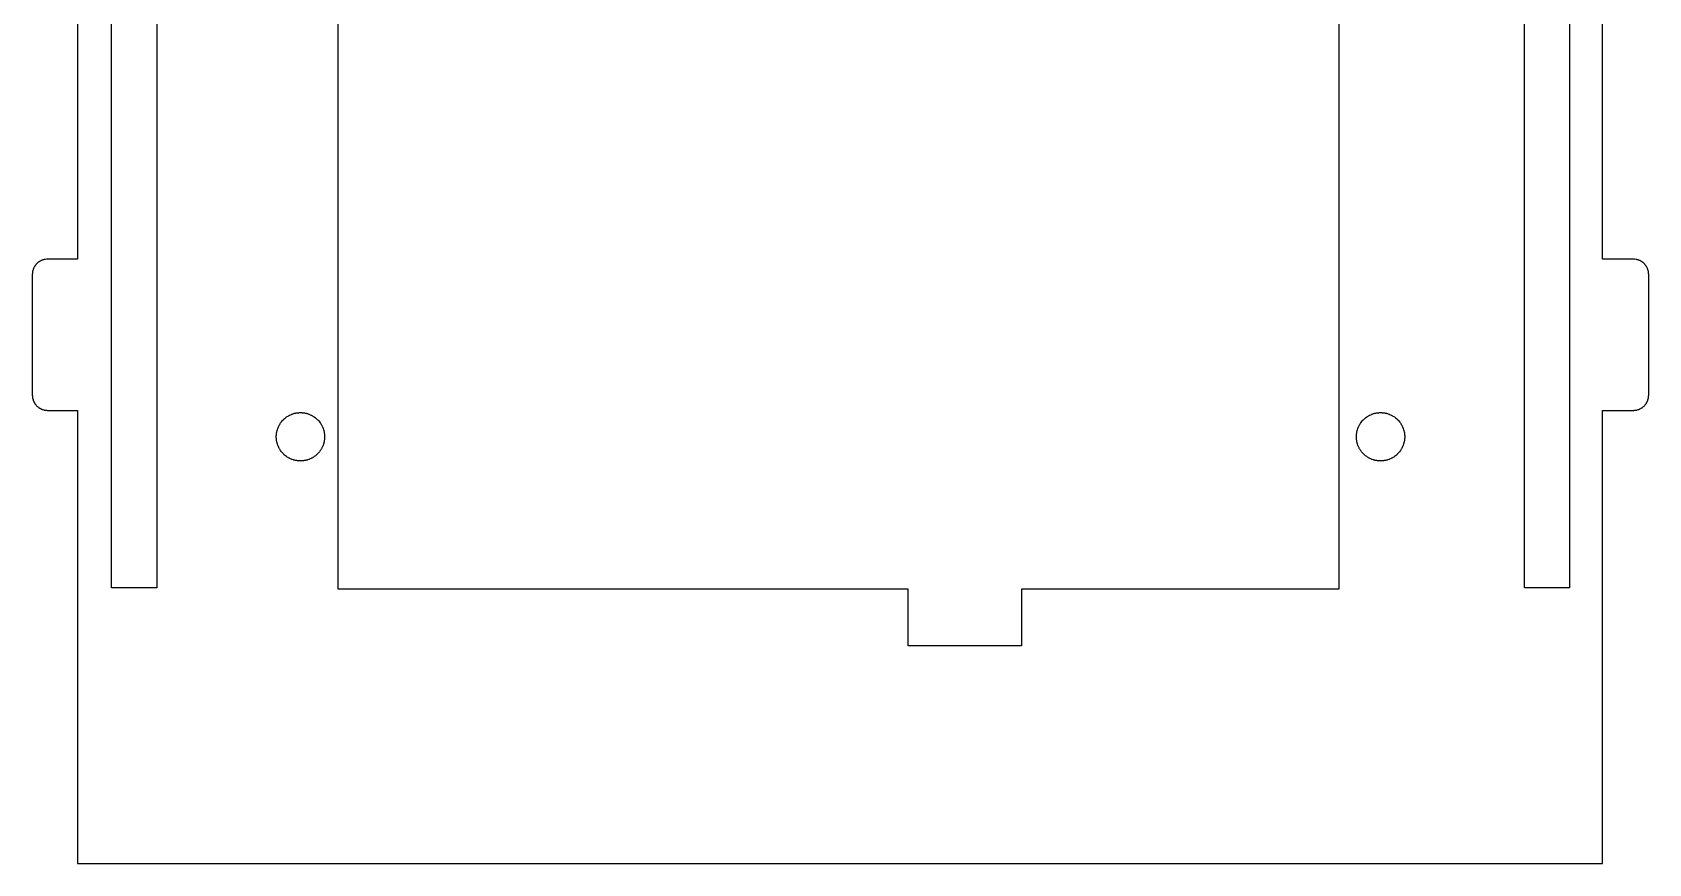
# Model space of a CAD drawing. Header units: metres. Extents: x -3 to 104, y 0 to 110.
# Drawn here: x -3 to 104, y 0 to 55 of the extents above; entities that cross this region are included whole.
import ezdxf

# ---------------------------------------------------------------- set-up
doc = ezdxf.new("R2010")
doc.units = ezdxf.units.M

msp = doc.modelspace()

# ---------------------------------------------------------------- linework, layer by layer
for p, q in [((2.25, 18.25), (2.25, 110)), ((5.25, 110), (5.25, 18.25)), ((17.2354, 18.168), (17.25, 110)), ((83.5, 110), (83.4854, 18.168)), ((95.7842, 18.25), (95.7842, 110)), ((98.75, 110.032), (98.75, 18.25)), ((0, 100), (0, 40)), ((100.95, 40), (100.95, 100)), ((-2.79883, 39.6016), (-2.80859, 39.5879)), ((-2.77734, 39.6289), (-2.79883, 39.6016)), ((-2.76562, 39.6426), (-2.77734, 39.6289)), ((-2.75488, 39.6562), (-2.76562, 39.6426)), ((-2.71973, 39.6943), (-2.75488, 39.6562)), ((-2.69434, 39.7197), (-2.71973, 39.6943)), ((-2.65625, 39.7549), (-2.69434, 39.7197)), ((-2.64258, 39.7656), (-2.65625, 39.7549)), ((-2.62891, 39.7773), (-2.64258, 39.7656)), ((-2.60156, 39.7988), (-2.62891, 39.7773)), ((-2.58789, 39.8086), (-2.60156, 39.7988)), ((-2.57324, 39.8193), (-2.58789, 39.8086)), ((-2.55957, 39.8291), (-2.57324, 39.8193)), ((-2.54492, 39.8389), (-2.55957, 39.8291)), ((-2.53027, 39.8477), (-2.54492, 39.8389)), ((-2.51465, 39.8574), (-2.53027, 39.8477)), ((-2.5, 39.8662), (-2.51465, 39.8574)), ((-2.48438, 39.875), (-2.5, 39.8662)), ((-2.46973, 39.8828), (-2.48438, 39.875)), ((-2.42285, 39.9062), (-2.46973, 39.8828)), ((-2.40625, 39.9131), (-2.42285, 39.9062)), ((-2.39062, 39.9209), (-2.40625, 39.9131)), ((-2.375, 39.9268), (-2.39062, 39.9209)), ((-2.3584, 39.9336), (-2.375, 39.9268)), ((-2.30859, 39.9512), (-2.3584, 39.9336)), ((-2.24219, 39.9707), (-2.30859, 39.9512)), ((-2.22461, 39.9746), (-2.24219, 39.9707)), ((-2.20801, 39.9785), (-2.22461, 39.9746)), ((-2.19043, 39.9814), (-2.20801, 39.9785)), ((-2.17383, 39.9844), (-2.19043, 39.9814)), ((-2.15625, 39.9873), (-2.17383, 39.9844)), ((-2.13965, 39.9902), (-2.15625, 39.9873)), ((-2.06934, 39.998), (-2.13965, 39.9902)), ((-2.05273, 39.999), (-2.06934, 39.998)), ((-2.03516, 39.999), (-2.05273, 39.999)), ((-2.01758, 40), (-2.03516, 39.999)), ((0, 40), (-2.01758, 40)), ((103.018, 40), (100.95, 40)), ((103.035, 39.999), (103.018, 40)), ((103.053, 39.999), (103.035, 39.999)), ((103.069, 39.998), (103.053, 39.999)), ((103.14, 39.9902), (103.069, 39.998)), ((103.156, 39.9873), (103.14, 39.9902)), ((103.174, 39.9844), (103.156, 39.9873)), ((103.19, 39.9814), (103.174, 39.9844)), ((103.208, 39.9785), (103.19, 39.9814)), ((103.225, 39.9746), (103.208, 39.9785)), ((103.242, 39.9707), (103.225, 39.9746)), ((103.309, 39.9512), (103.242, 39.9707)), ((103.358, 39.9336), (103.309, 39.9512)), ((103.375, 39.9268), (103.358, 39.9336)), ((103.391, 39.9209), (103.375, 39.9268)), ((103.406, 39.9131), (103.391, 39.9209)), ((103.423, 39.9062), (103.406, 39.9131)), ((103.47, 39.8828), (103.423, 39.9062)), ((103.484, 39.875), (103.47, 39.8828)), ((103.5, 39.8662), (103.484, 39.875)), ((103.515, 39.8574), (103.5, 39.8662)), ((103.53, 39.8477), (103.515, 39.8574)), ((103.545, 39.8389), (103.53, 39.8477)), ((103.56, 39.8291), (103.545, 39.8389)), ((103.573, 39.8193), (103.56, 39.8291)), ((103.588, 39.8086), (103.573, 39.8193)), ((103.602, 39.7988), (103.588, 39.8086)), ((103.629, 39.7773), (103.602, 39.7988)), ((103.643, 39.7656), (103.629, 39.7773)), ((103.656, 39.7549), (103.643, 39.7656)), ((103.694, 39.7197), (103.656, 39.7549)), ((103.72, 39.6943), (103.694, 39.7197)), ((103.755, 39.6562), (103.72, 39.6943)), ((103.766, 39.6426), (103.755, 39.6562)), ((103.777, 39.6289), (103.766, 39.6426)), ((103.799, 39.6016), (103.777, 39.6289)), ((103.809, 39.5879), (103.799, 39.6016)), ((-2.99902, 39.0352), (-3, 39.0176)), ((-3, 39.0176), (-3, 30.9824)), ((-2.99805, 39.0693), (-2.99902, 39.0527)), ((-2.99902, 39.0527), (-2.99902, 39.0352)), ((-2.99023, 39.1396), (-2.99805, 39.0693)), ((-2.9873, 39.1562), (-2.99023, 39.1396)), ((-2.98438, 39.1738), (-2.9873, 39.1562)), ((-2.98145, 39.1904), (-2.98438, 39.1738)), ((-2.97852, 39.208), (-2.98145, 39.1904)), ((-2.97461, 39.2246), (-2.97852, 39.208)), ((-2.9707, 39.2422), (-2.97461, 39.2246)), ((-2.95117, 39.3086), (-2.9707, 39.2422)), ((-2.93359, 39.3584), (-2.95117, 39.3086)), ((-2.92676, 39.375), (-2.93359, 39.3584)), ((-2.9209, 39.3906), (-2.92676, 39.375)), ((-2.91309, 39.4062), (-2.9209, 39.3906)), ((-2.90625, 39.4229), (-2.91309, 39.4062)), ((-2.88281, 39.4697), (-2.90625, 39.4229)), ((-2.875, 39.4844), (-2.88281, 39.4697)), ((-2.86621, 39.5), (-2.875, 39.4844)), ((-2.85742, 39.5146), (-2.86621, 39.5)), ((-2.84766, 39.5303), (-2.85742, 39.5146)), ((-2.83887, 39.5449), (-2.84766, 39.5303)), ((-2.8291, 39.5596), (-2.83887, 39.5449)), ((-2.81934, 39.5732), (-2.8291, 39.5596)), ((-2.80859, 39.5879), (-2.81934, 39.5732)), ((103.819, 39.5732), (103.809, 39.5879)), ((103.829, 39.5596), (103.819, 39.5732)), ((103.839, 39.5449), (103.829, 39.5596)), ((103.848, 39.5303), (103.839, 39.5449)), ((103.857, 39.5146), (103.848, 39.5303)), ((103.866, 39.5), (103.857, 39.5146)), ((103.875, 39.4844), (103.866, 39.5)), ((103.883, 39.4697), (103.875, 39.4844)), ((103.906, 39.4229), (103.883, 39.4697)), ((103.913, 39.4062), (103.906, 39.4229)), ((103.921, 39.3906), (103.913, 39.4062)), ((103.927, 39.375), (103.921, 39.3906)), ((103.934, 39.3584), (103.927, 39.375)), ((103.951, 39.3086), (103.934, 39.3584)), ((103.971, 39.2422), (103.951, 39.3086)), ((103.975, 39.2246), (103.971, 39.2422)), ((103.979, 39.208), (103.975, 39.2246)), ((103.981, 39.1904), (103.979, 39.208)), ((103.984, 39.1738), (103.981, 39.1904)), ((103.987, 39.1562), (103.984, 39.1738)), ((103.99, 39.1396), (103.987, 39.1562)), ((103.998, 39.0693), (103.99, 39.1396)), ((103.999, 39.0527), (103.998, 39.0693)), ((103.999, 39.0352), (103.999, 39.0527)), ((104, 39.0176), (103.999, 39.0352)), ((104, 30.9824), (104, 39.0176)), ((-3, 30.9824), (-2.99902, 30.9648)), ((-2.99902, 30.9648), (-2.99902, 30.9473)), ((-2.99902, 30.9473), (-2.99805, 30.9307)), ((-2.99805, 30.9307), (-2.99023, 30.8604)), ((-2.99023, 30.8604), (-2.9873, 30.8438)), ((-2.9873, 30.8438), (-2.98438, 30.8262)), ((-2.98438, 30.8262), (-2.98145, 30.8096)), ((-2.98145, 30.8096), (-2.97852, 30.792)), ((-2.97852, 30.792), (-2.97461, 30.7754)), ((-2.97461, 30.7754), (-2.9707, 30.7578)), ((-2.9707, 30.7578), (-2.95117, 30.6914)), ((-2.95117, 30.6914), (-2.93359, 30.6416)), ((-2.93359, 30.6416), (-2.92676, 30.625)), ((-2.92676, 30.625), (-2.9209, 30.6094)), ((-2.9209, 30.6094), (-2.91309, 30.5938)), ((-2.91309, 30.5938), (-2.90625, 30.5771)), ((-2.90625, 30.5771), (-2.88281, 30.5303)), ((-2.88281, 30.5303), (-2.875, 30.5156)), ((-2.875, 30.5156), (-2.86621, 30.5)), ((-2.86621, 30.5), (-2.85742, 30.4854)), ((-2.85742, 30.4854), (-2.84766, 30.4697)), ((-2.84766, 30.4697), (-2.83887, 30.4551)), ((-2.83887, 30.4551), (-2.8291, 30.4404)), ((-2.8291, 30.4404), (-2.81934, 30.4268)), ((-2.81934, 30.4268), (-2.80859, 30.4121)), ((-2.80859, 30.4121), (-2.79883, 30.3984)), ((-2.79883, 30.3984), (-2.77734, 30.3711)), ((-2.77734, 30.3711), (-2.76562, 30.3574)), ((-2.76562, 30.3574), (-2.75488, 30.3438)), ((-2.75488, 30.3438), (-2.71973, 30.3057)), ((-2.71973, 30.3057), (-2.69434, 30.2803)), ((-2.69434, 30.2803), (-2.65625, 30.2451)), ((-2.65625, 30.2451), (-2.64258, 30.2344)), ((-2.64258, 30.2344), (-2.62891, 30.2227)), ((-2.62891, 30.2227), (-2.60156, 30.2012)), ((-2.60156, 30.2012), (-2.58789, 30.1914)), ((-2.58789, 30.1914), (-2.57324, 30.1807)), ((-2.57324, 30.1807), (-2.55957, 30.1709)), ((-2.55957, 30.1709), (-2.54492, 30.1611)), ((-2.54492, 30.1611), (-2.53027, 30.1523)), ((-2.53027, 30.1523), (-2.51465, 30.1426)), ((-2.51465, 30.1426), (-2.5, 30.1338)), ((-2.5, 30.1338), (-2.48438, 30.125)), ((-2.48438, 30.125), (-2.46973, 30.1172)), ((-2.46973, 30.1172), (-2.42285, 30.0938)), ((-2.42285, 30.0938), (-2.40625, 30.0869)), ((-2.40625, 30.0869), (-2.39062, 30.0791)), ((-2.39062, 30.0791), (-2.375, 30.0732)), ((-2.375, 30.0732), (-2.3584, 30.0664)), ((-2.3584, 30.0664), (-2.30859, 30.0488)), ((-2.30859, 30.0488), (-2.24219, 30.0293)), ((-2.24219, 30.0293), (-2.22461, 30.0254)), ((-2.22461, 30.0254), (-2.20801, 30.0215)), ((-2.20801, 30.0215), (-2.19043, 30.0186)), ((-2.19043, 30.0186), (-2.17383, 30.0156)), ((-2.17383, 30.0156), (-2.15625, 30.0127)), ((-2.15625, 30.0127), (-2.13965, 30.0098)), ((-2.13965, 30.0098), (-2.06934, 30.002)), ((-2.06934, 30.002), (-2.05273, 30.001)), ((-2.05273, 30.001), (-2.03516, 30.001)), ((-2.03516, 30.001), (-2.01758, 30)), ((-2.01758, 30), (0, 30)), ((0, 30), (0, 0)), ((100.95, 30), (103.018, 30)), ((100.95, 0), (100.95, 30)), ((103.018, 30), (103.035, 30.001)), ((103.035, 30.001), (103.053, 30.001)), ((103.053, 30.001), (103.069, 30.002)), ((103.069, 30.002), (103.14, 30.0098)), ((103.14, 30.0098), (103.156, 30.0127)), ((103.156, 30.0127), (103.174, 30.0156)), ((103.174, 30.0156), (103.19, 30.0186)), ((103.19, 30.0186), (103.208, 30.0215)), ((103.208, 30.0215), (103.225, 30.0254)), ((103.225, 30.0254), (103.242, 30.0293)), ((103.242, 30.0293), (103.309, 30.0488)), ((103.309, 30.0488), (103.358, 30.0664)), ((103.358, 30.0664), (103.375, 30.0732)), ((103.375, 30.0732), (103.391, 30.0791)), ((103.391, 30.0791), (103.406, 30.0869)), ((103.406, 30.0869), (103.423, 30.0938)), ((103.423, 30.0938), (103.47, 30.1172)), ((103.47, 30.1172), (103.484, 30.125)), ((103.484, 30.125), (103.5, 30.1338)), ((103.5, 30.1338), (103.515, 30.1426)), ((103.515, 30.1426), (103.53, 30.1523)), ((103.53, 30.1523), (103.545, 30.1611)), ((103.545, 30.1611), (103.56, 30.1709)), ((103.56, 30.1709), (103.573, 30.1807)), ((103.573, 30.1807), (103.588, 30.1914)), ((103.588, 30.1914), (103.602, 30.2012)), ((103.602, 30.2012), (103.629, 30.2227)), ((103.629, 30.2227), (103.643, 30.2344)), ((103.643, 30.2344), (103.656, 30.2451)), ((103.656, 30.2451), (103.694, 30.2803)), ((103.694, 30.2803), (103.72, 30.3057)), ((103.72, 30.3057), (103.755, 30.3438)), ((103.755, 30.3438), (103.766, 30.3574)), ((103.766, 30.3574), (103.777, 30.3711)), ((103.777, 30.3711), (103.799, 30.3984)), ((103.799, 30.3984), (103.809, 30.4121)), ((103.809, 30.4121), (103.819, 30.4268)), ((103.819, 30.4268), (103.829, 30.4404)), ((103.829, 30.4404), (103.839, 30.4551)), ((103.839, 30.4551), (103.848, 30.4697)), ((103.848, 30.4697), (103.857, 30.4854)), ((103.857, 30.4854), (103.866, 30.5)), ((103.866, 30.5), (103.875, 30.5156)), ((103.875, 30.5156), (103.883, 30.5303)), ((103.883, 30.5303), (103.906, 30.5771)), ((103.906, 30.5771), (103.913, 30.5938)), ((103.913, 30.5938), (103.921, 30.6094)), ((103.921, 30.6094), (103.927, 30.625)), ((103.927, 30.625), (103.934, 30.6416)), ((103.934, 30.6416), (103.951, 30.6914)), ((103.951, 30.6914), (103.971, 30.7578)), ((103.971, 30.7578), (103.975, 30.7754)), ((103.975, 30.7754), (103.979, 30.792)), ((103.979, 30.792), (103.981, 30.8096)), ((103.981, 30.8096), (103.984, 30.8262)), ((103.984, 30.8262), (103.987, 30.8438)), ((103.987, 30.8438), (103.99, 30.8604)), ((103.99, 30.8604), (103.998, 30.9307)), ((103.998, 30.9307), (103.999, 30.9473)), ((103.999, 30.9648), (104, 30.9824)), ((103.999, 30.9473), (103.999, 30.9648)), ((13.2666, 28.8496), (13.2881, 28.9004)), ((13.2881, 28.9004), (13.3115, 28.9512)), ((13.3115, 28.9512), (13.3242, 28.9766)), ((13.3242, 28.9766), (13.3369, 29.001)), ((13.3369, 29.001), (13.3643, 29.0498)), ((13.3643, 29.0498), (13.3789, 29.0742)), ((13.3789, 29.0742), (13.4082, 29.1211)), ((13.4082, 29.1211), (13.4395, 29.168)), ((13.4395, 29.168), (13.4893, 29.2354)), ((13.4893, 29.2354), (13.542, 29.2998)), ((13.542, 29.2998), (13.5605, 29.3203)), ((13.5605, 29.3203), (13.5801, 29.3408)), ((13.5801, 29.3408), (13.5986, 29.3613)), ((13.5986, 29.3613), (13.6182, 29.3818)), ((13.6182, 29.3818), (13.6387, 29.4014)), ((13.6387, 29.4014), (13.6592, 29.4199)), ((13.6592, 29.4199), (13.6797, 29.4395)), ((13.6797, 29.4395), (13.7002, 29.458)), ((13.7002, 29.458), (13.7646, 29.5107)), ((13.7646, 29.5107), (13.832, 29.5605)), ((13.832, 29.5605), (13.8789, 29.5918)), ((13.8789, 29.5918), (13.9258, 29.6211)), ((13.9258, 29.6211), (13.9502, 29.6357)), ((13.9502, 29.6357), (13.999, 29.6631)), ((13.999, 29.6631), (14.0234, 29.6758)), ((14.0234, 29.6758), (14.0488, 29.6885)), ((14.0488, 29.6885), (14.0996, 29.7119)), ((14.0996, 29.7119), (14.1504, 29.7334)), ((14.1504, 29.7334), (14.1768, 29.7441)), ((14.1768, 29.7441), (14.2031, 29.7539)), ((14.2031, 29.7539), (14.2822, 29.7803)), ((14.2822, 29.7803), (14.3086, 29.7881)), ((14.3086, 29.7881), (14.3359, 29.7959)), ((14.3359, 29.7959), (14.3633, 29.8027)), ((14.3633, 29.8027), (14.3896, 29.8086)), ((14.3896, 29.8086), (14.417, 29.8154)), ((14.417, 29.8154), (14.4443, 29.8203)), ((14.4443, 29.8203), (14.4717, 29.8262)), ((14.4717, 29.8262), (14.5, 29.8301)), ((14.5, 29.8301), (14.5547, 29.8379)), ((14.5547, 29.8379), (14.583, 29.8408)), ((14.583, 29.8408), (14.6104, 29.8438)), ((14.6104, 29.8438), (14.6387, 29.8457)), ((14.6387, 29.8457), (14.666, 29.8477)), ((14.666, 29.8477), (14.7217, 29.8496)), ((14.7217, 29.8496), (14.7783, 29.8496)), ((14.7783, 29.8496), (14.834, 29.8477)), ((14.834, 29.8477), (14.8613, 29.8457)), ((14.8613, 29.8457), (14.8896, 29.8438)), ((14.8896, 29.8438), (14.917, 29.8408)), ((14.917, 29.8408), (14.9453, 29.8379)), ((14.9453, 29.8379), (15, 29.8301)), ((15, 29.8301), (15.0283, 29.8262)), ((15.0283, 29.8262), (15.0557, 29.8203)), ((15.0557, 29.8203), (15.083, 29.8154)), ((15.083, 29.8154), (15.1104, 29.8086)), ((15.1104, 29.8086), (15.1367, 29.8027)), ((15.1367, 29.8027), (15.1641, 29.7959)), ((15.1641, 29.7959), (15.1914, 29.7881)), ((15.1914, 29.7881), (15.2178, 29.7803)), ((15.2178, 29.7803), (15.2969, 29.7539)), ((15.2969, 29.7539), (15.3232, 29.7441)), ((15.3232, 29.7441), (15.3496, 29.7334)), ((15.3496, 29.7334), (15.4004, 29.7119)), ((15.4004, 29.7119), (15.4512, 29.6885)), ((15.4512, 29.6885), (15.4766, 29.6758)), ((15.4766, 29.6758), (15.501, 29.6631)), ((15.501, 29.6631), (15.5498, 29.6357)), ((15.5498, 29.6357), (15.5742, 29.6211)), ((15.5742, 29.6211), (15.6211, 29.5918)), ((15.6211, 29.5918), (15.668, 29.5605)), ((15.668, 29.5605), (15.7354, 29.5107)), ((15.7354, 29.5107), (15.7998, 29.458)), ((15.7998, 29.458), (15.8203, 29.4395)), ((15.8203, 29.4395), (15.8408, 29.4199)), ((15.8408, 29.4199), (15.8613, 29.4014)), ((15.8613, 29.4014), (15.8818, 29.3818)), ((15.8818, 29.3818), (15.9014, 29.3613)), ((15.9014, 29.3613), (15.9199, 29.3408)), ((15.9199, 29.3408), (15.9395, 29.3203)), ((15.9395, 29.3203), (15.958, 29.2998)), ((15.958, 29.2998), (16.0107, 29.2354)), ((16.0107, 29.2354), (16.0605, 29.168)), ((16.0605, 29.168), (16.0918, 29.1211)), ((16.0918, 29.1211), (16.1211, 29.0742)), ((16.1211, 29.0742), (16.1357, 29.0498)), ((16.1357, 29.0498), (16.1631, 29.001)), ((16.1631, 29.001), (16.1758, 28.9766)), ((16.1758, 28.9766), (16.1885, 28.9512)), ((16.1885, 28.9512), (16.2119, 28.9004)), ((16.2119, 28.9004), (16.2334, 28.8496)), ((84.7666, 28.8496), (84.7881, 28.9004)), ((84.7881, 28.9004), (84.8115, 28.9512)), ((84.8115, 28.9512), (84.8242, 28.9766)), ((84.8242, 28.9766), (84.8369, 29.001)), ((84.8369, 29.001), (84.8643, 29.0498)), ((84.8643, 29.0498), (84.8789, 29.0742)), ((84.8789, 29.0742), (84.9082, 29.1211)), ((84.9082, 29.1211), (84.9395, 29.168)), ((84.9395, 29.168), (84.9893, 29.2354)), ((84.9893, 29.2354), (85.042, 29.2998)), ((85.042, 29.2998), (85.0605, 29.3203)), ((85.0605, 29.3203), (85.0801, 29.3408)), ((85.0801, 29.3408), (85.0986, 29.3613)), ((85.0986, 29.3613), (85.1182, 29.3818)), ((85.1182, 29.3818), (85.1387, 29.4014)), ((85.1387, 29.4014), (85.1592, 29.4199)), ((85.1592, 29.4199), (85.1797, 29.4395)), ((85.1797, 29.4395), (85.2002, 29.458)), ((85.2002, 29.458), (85.2646, 29.5107)), ((85.2646, 29.5107), (85.332, 29.5605)), ((85.332, 29.5605), (85.3789, 29.5918)), ((85.3789, 29.5918), (85.4258, 29.6211)), ((85.4258, 29.6211), (85.4502, 29.6357)), ((85.4502, 29.6357), (85.499, 29.6631)), ((85.499, 29.6631), (85.5234, 29.6758)), ((85.5234, 29.6758), (85.5488, 29.6885)), ((85.5488, 29.6885), (85.5996, 29.7119)), ((85.5996, 29.7119), (85.6504, 29.7334)), ((85.6504, 29.7334), (85.6768, 29.7441)), ((85.6768, 29.7441), (85.7031, 29.7539)), ((85.7031, 29.7539), (85.7822, 29.7803)), ((85.7822, 29.7803), (85.8086, 29.7881)), ((85.8086, 29.7881), (85.8359, 29.7959)), ((85.8359, 29.7959), (85.8633, 29.8027)), ((85.8633, 29.8027), (85.8896, 29.8086)), ((85.8896, 29.8086), (85.917, 29.8154)), ((85.917, 29.8154), (85.9443, 29.8203)), ((85.9443, 29.8203), (85.9717, 29.8262)), ((85.9717, 29.8262), (86, 29.8301)), ((86, 29.8301), (86.0547, 29.8379)), ((86.0547, 29.8379), (86.083, 29.8408)), ((86.083, 29.8408), (86.1104, 29.8438)), ((86.1104, 29.8438), (86.1387, 29.8457)), ((86.1387, 29.8457), (86.166, 29.8477)), ((86.166, 29.8477), (86.2217, 29.8496)), ((86.2217, 29.8496), (86.2783, 29.8496)), ((86.2783, 29.8496), (86.334, 29.8477)), ((86.334, 29.8477), (86.3613, 29.8457)), ((86.3613, 29.8457), (86.3896, 29.8438)), ((86.3896, 29.8438), (86.417, 29.8408)), ((86.417, 29.8408), (86.4453, 29.8379)), ((86.4453, 29.8379), (86.5, 29.8301)), ((86.5, 29.8301), (86.5283, 29.8262)), ((86.5283, 29.8262), (86.5557, 29.8203)), ((86.5557, 29.8203), (86.583, 29.8154)), ((86.583, 29.8154), (86.6104, 29.8086)), ((86.6104, 29.8086), (86.6367, 29.8027)), ((86.6367, 29.8027), (86.6641, 29.7959)), ((86.6641, 29.7959), (86.6914, 29.7881)), ((86.6914, 29.7881), (86.7178, 29.7803)), ((86.7178, 29.7803), (86.7969, 29.7539)), ((86.7969, 29.7539), (86.8232, 29.7441)), ((86.8232, 29.7441), (86.8496, 29.7334)), ((86.8496, 29.7334), (86.9004, 29.7119)), ((86.9004, 29.7119), (86.9512, 29.6885)), ((86.9512, 29.6885), (86.9766, 29.6758)), ((86.9766, 29.6758), (87.001, 29.6631)), ((87.001, 29.6631), (87.0498, 29.6357)), ((87.0498, 29.6357), (87.0742, 29.6211)), ((87.0742, 29.6211), (87.1211, 29.5918)), ((87.1211, 29.5918), (87.168, 29.5605)), ((87.168, 29.5605), (87.2354, 29.5107)), ((87.2354, 29.5107), (87.2998, 29.458)), ((87.2998, 29.458), (87.3203, 29.4395)), ((87.3203, 29.4395), (87.3408, 29.4199)), ((87.3408, 29.4199), (87.3613, 29.4014)), ((87.3613, 29.4014), (87.3818, 29.3818)), ((87.3818, 29.3818), (87.4014, 29.3613)), ((87.4014, 29.3613), (87.4199, 29.3408)), ((87.4199, 29.3408), (87.4395, 29.3203)), ((87.4395, 29.3203), (87.458, 29.2998)), ((87.458, 29.2998), (87.5107, 29.2354)), ((87.5107, 29.2354), (87.5605, 29.168)), ((87.5605, 29.168), (87.5918, 29.1211)), ((87.5918, 29.1211), (87.6211, 29.0742)), ((87.6211, 29.0742), (87.6357, 29.0498)), ((87.6357, 29.0498), (87.6631, 29.001)), ((87.6631, 29.001), (87.6758, 28.9766)), ((87.6758, 28.9766), (87.6885, 28.9512)), ((87.6885, 28.9512), (87.7119, 28.9004)), ((87.7119, 28.9004), (87.7334, 28.8496)), ((13.1504, 28.2783), (13.1523, 28.334)), ((13.1504, 28.2217), (13.1504, 28.2783)), ((13.1523, 28.166), (13.1504, 28.2217)), ((13.1523, 28.334), (13.1543, 28.3613)), ((13.1543, 28.1387), (13.1523, 28.166)), ((13.1543, 28.3613), (13.1562, 28.3896)), ((13.1562, 28.1104), (13.1543, 28.1387)), ((13.1562, 28.3896), (13.1592, 28.417)), ((13.1592, 28.083), (13.1562, 28.1104)), ((13.1592, 28.417), (13.1621, 28.4453)), ((13.1621, 28.0547), (13.1592, 28.083)), ((13.1621, 28.4453), (13.1699, 28.5)), ((13.1699, 28), (13.1621, 28.0547)), ((13.1699, 28.5), (13.1738, 28.5283)), ((13.1738, 27.9717), (13.1699, 28)), ((13.1738, 28.5283), (13.1797, 28.5557)), ((13.1797, 27.9443), (13.1738, 27.9717)), ((13.1797, 28.5557), (13.1846, 28.583)), ((13.1846, 27.917), (13.1797, 27.9443)), ((13.1846, 28.583), (13.1914, 28.6104)), ((13.1914, 27.8896), (13.1846, 27.917)), ((13.1914, 28.6104), (13.1973, 28.6367)), ((13.1973, 27.8633), (13.1914, 27.8896)), ((13.1973, 28.6367), (13.2041, 28.6641)), ((13.2041, 27.8359), (13.1973, 27.8633)), ((13.2041, 28.6641), (13.2119, 28.6914)), ((13.2119, 27.8086), (13.2041, 27.8359)), ((13.2119, 28.6914), (13.2197, 28.7178)), ((13.2197, 28.7178), (13.2461, 28.7969)), ((13.2461, 28.7969), (13.2559, 28.8232)), ((13.2559, 28.8232), (13.2666, 28.8496)), ((16.2334, 28.8496), (16.2441, 28.8232)), ((16.2441, 28.8232), (16.2539, 28.7969)), ((16.2539, 28.7969), (16.2803, 28.7178)), ((16.2803, 28.7178), (16.2881, 28.6914)), ((16.2881, 28.6914), (16.2959, 28.6641)), ((16.2959, 27.8359), (16.2881, 27.8086)), ((16.2959, 28.6641), (16.3027, 28.6367)), ((16.3027, 27.8633), (16.2959, 27.8359)), ((16.3027, 28.6367), (16.3086, 28.6104)), ((16.3086, 27.8896), (16.3027, 27.8633)), ((16.3086, 28.6104), (16.3154, 28.583)), ((16.3154, 27.917), (16.3086, 27.8896)), ((16.3154, 28.583), (16.3203, 28.5557)), ((16.3203, 27.9443), (16.3154, 27.917)), ((16.3203, 28.5557), (16.3262, 28.5283)), ((16.3262, 27.9717), (16.3203, 27.9443)), ((16.3262, 28.5283), (16.3301, 28.5)), ((16.3301, 28), (16.3262, 27.9717)), ((16.3301, 28.5), (16.3379, 28.4453)), ((16.3379, 28.0547), (16.3301, 28)), ((16.3379, 28.4453), (16.3408, 28.417)), ((16.3408, 28.083), (16.3379, 28.0547)), ((16.3408, 28.417), (16.3438, 28.3896)), ((16.3438, 28.1104), (16.3408, 28.083)), ((16.3438, 28.3896), (16.3457, 28.3613)), ((16.3457, 28.1387), (16.3438, 28.1104)), ((16.3457, 28.3613), (16.3477, 28.334)), ((16.3477, 28.166), (16.3457, 28.1387)), ((16.3477, 28.334), (16.3496, 28.2783)), ((16.3496, 28.2217), (16.3477, 28.166)), ((16.3496, 28.2783), (16.3496, 28.2217)), ((84.6504, 28.2783), (84.6523, 28.334)), ((84.6504, 28.2217), (84.6504, 28.2783)), ((84.6523, 28.166), (84.6504, 28.2217)), ((84.6523, 28.334), (84.6543, 28.3613)), ((84.6543, 28.1387), (84.6523, 28.166)), ((84.6543, 28.3613), (84.6562, 28.3896)), ((84.6562, 28.1104), (84.6543, 28.1387)), ((84.6562, 28.3896), (84.6592, 28.417)), ((84.6592, 28.083), (84.6562, 28.1104)), ((84.6592, 28.417), (84.6621, 28.4453)), ((84.6621, 28.0547), (84.6592, 28.083)), ((84.6621, 28.4453), (84.6699, 28.5)), ((84.6699, 28), (84.6621, 28.0547)), ((84.6699, 28.5), (84.6738, 28.5283)), ((84.6738, 27.9717), (84.6699, 28)), ((84.6738, 28.5283), (84.6797, 28.5557)), ((84.6797, 27.9443), (84.6738, 27.9717)), ((84.6797, 28.5557), (84.6846, 28.583)), ((84.6846, 27.917), (84.6797, 27.9443)), ((84.6846, 28.583), (84.6914, 28.6104)), ((84.6914, 27.8896), (84.6846, 27.917)), ((84.6914, 28.6104), (84.6973, 28.6367)), ((84.6973, 27.8633), (84.6914, 27.8896)), ((84.6973, 28.6367), (84.7041, 28.6641)), ((84.7041, 27.8359), (84.6973, 27.8633)), ((84.7041, 28.6641), (84.7119, 28.6914)), ((84.7119, 27.8086), (84.7041, 27.8359)), ((84.7119, 28.6914), (84.7197, 28.7178)), ((84.7197, 28.7178), (84.7461, 28.7969)), ((84.7461, 28.7969), (84.7559, 28.8232)), ((84.7559, 28.8232), (84.7666, 28.8496)), ((87.7334, 28.8496), (87.7441, 28.8232)), ((87.7441, 28.8232), (87.7539, 28.7969)), ((87.7539, 28.7969), (87.7803, 28.7178)), ((87.7803, 28.7178), (87.7881, 28.6914)), ((87.7881, 28.6914), (87.7959, 28.6641)), ((87.7959, 27.8359), (87.7881, 27.8086)), ((87.7959, 28.6641), (87.8027, 28.6367)), ((87.8027, 27.8633), (87.7959, 27.8359)), ((87.8027, 28.6367), (87.8086, 28.6104)), ((87.8086, 27.8896), (87.8027, 27.8633)), ((87.8086, 28.6104), (87.8154, 28.583)), ((87.8154, 27.917), (87.8086, 27.8896)), ((87.8154, 28.583), (87.8203, 28.5557)), ((87.8203, 27.9443), (87.8154, 27.917)), ((87.8203, 28.5557), (87.8262, 28.5283)), ((87.8262, 27.9717), (87.8203, 27.9443)), ((87.8262, 28.5283), (87.8301, 28.5)), ((87.8301, 28), (87.8262, 27.9717)), ((87.8301, 28.5), (87.8379, 28.4453)), ((87.8379, 28.0547), (87.8301, 28)), ((87.8379, 28.4453), (87.8408, 28.417)), ((87.8408, 28.083), (87.8379, 28.0547)), ((87.8408, 28.417), (87.8438, 28.3896)), ((87.8438, 28.1104), (87.8408, 28.083)), ((87.8438, 28.3896), (87.8457, 28.3613)), ((87.8457, 28.1387), (87.8438, 28.1104)), ((87.8457, 28.3613), (87.8477, 28.334)), ((87.8477, 28.166), (87.8457, 28.1387)), ((87.8477, 28.334), (87.8496, 28.2783)), ((87.8496, 28.2217), (87.8477, 28.166)), ((87.8496, 28.2783), (87.8496, 28.2217)), ((13.2197, 27.7822), (13.2119, 27.8086)), ((13.2461, 27.7031), (13.2197, 27.7822)), ((13.2559, 27.6768), (13.2461, 27.7031)), ((13.2666, 27.6504), (13.2559, 27.6768)), ((13.2881, 27.5996), (13.2666, 27.6504)), ((13.3115, 27.5488), (13.2881, 27.5996)), ((13.3242, 27.5234), (13.3115, 27.5488)), ((13.3369, 27.499), (13.3242, 27.5234)), ((13.3643, 27.4502), (13.3369, 27.499)), ((13.3789, 27.4258), (13.3643, 27.4502)), ((13.4082, 27.3789), (13.3789, 27.4258)), ((13.4395, 27.332), (13.4082, 27.3789)), ((13.4893, 27.2646), (13.4395, 27.332)), ((13.542, 27.2002), (13.4893, 27.2646)), ((13.5605, 27.1797), (13.542, 27.2002)), ((13.5801, 27.1592), (13.5605, 27.1797)), ((13.5986, 27.1387), (13.5801, 27.1592)), ((13.6182, 27.1182), (13.5986, 27.1387)), ((13.6387, 27.0986), (13.6182, 27.1182)), ((13.6592, 27.0801), (13.6387, 27.0986)), ((13.6797, 27.0605), (13.6592, 27.0801)), ((13.7002, 27.042), (13.6797, 27.0605)), ((13.7646, 26.9893), (13.7002, 27.042)), ((13.832, 26.9395), (13.7646, 26.9893)), ((13.8789, 26.9082), (13.832, 26.9395)), ((13.9258, 26.8789), (13.8789, 26.9082)), ((13.9502, 26.8643), (13.9258, 26.8789)), ((13.999, 26.8369), (13.9502, 26.8643)), ((14.0234, 26.8242), (13.999, 26.8369)), ((14.0488, 26.8115), (14.0234, 26.8242)), ((14.0996, 26.7881), (14.0488, 26.8115)), ((14.1504, 26.7666), (14.0996, 26.7881)), ((14.1768, 26.7559), (14.1504, 26.7666)), ((14.2031, 26.7461), (14.1768, 26.7559)), ((15.3232, 26.7559), (15.2969, 26.7461)), ((15.3496, 26.7666), (15.3232, 26.7559)), ((15.4004, 26.7881), (15.3496, 26.7666)), ((15.4512, 26.8115), (15.4004, 26.7881)), ((15.4766, 26.8242), (15.4512, 26.8115)), ((15.501, 26.8369), (15.4766, 26.8242)), ((15.5498, 26.8643), (15.501, 26.8369)), ((15.5742, 26.8789), (15.5498, 26.8643)), ((15.6211, 26.9082), (15.5742, 26.8789)), ((15.668, 26.9395), (15.6211, 26.9082)), ((15.7354, 26.9893), (15.668, 26.9395)), ((15.7998, 27.042), (15.7354, 26.9893)), ((15.8203, 27.0605), (15.7998, 27.042)), ((15.8408, 27.0801), (15.8203, 27.0605)), ((15.8613, 27.0986), (15.8408, 27.0801)), ((15.8818, 27.1182), (15.8613, 27.0986)), ((15.9014, 27.1387), (15.8818, 27.1182)), ((15.9199, 27.1592), (15.9014, 27.1387)), ((15.9395, 27.1797), (15.9199, 27.1592)), ((15.958, 27.2002), (15.9395, 27.1797)), ((16.0107, 27.2646), (15.958, 27.2002)), ((16.0605, 27.332), (16.0107, 27.2646)), ((16.0918, 27.3789), (16.0605, 27.332)), ((16.1211, 27.4258), (16.0918, 27.3789)), ((16.1357, 27.4502), (16.1211, 27.4258)), ((16.1631, 27.499), (16.1357, 27.4502)), ((16.1758, 27.5234), (16.1631, 27.499)), ((16.1885, 27.5488), (16.1758, 27.5234)), ((16.2119, 27.5996), (16.1885, 27.5488)), ((16.2334, 27.6504), (16.2119, 27.5996)), ((16.2441, 27.6768), (16.2334, 27.6504)), ((16.2539, 27.7031), (16.2441, 27.6768)), ((16.2803, 27.7822), (16.2539, 27.7031)), ((16.2881, 27.8086), (16.2803, 27.7822)), ((84.7197, 27.7822), (84.7119, 27.8086)), ((84.7461, 27.7031), (84.7197, 27.7822)), ((84.7559, 27.6768), (84.7461, 27.7031)), ((84.7666, 27.6504), (84.7559, 27.6768)), ((84.7881, 27.5996), (84.7666, 27.6504)), ((84.8115, 27.5488), (84.7881, 27.5996)), ((84.8242, 27.5234), (84.8115, 27.5488)), ((84.8369, 27.499), (84.8242, 27.5234)), ((84.8643, 27.4502), (84.8369, 27.499)), ((84.8789, 27.4258), (84.8643, 27.4502)), ((84.9082, 27.3789), (84.8789, 27.4258)), ((84.9395, 27.332), (84.9082, 27.3789)), ((84.9893, 27.2646), (84.9395, 27.332)), ((85.042, 27.2002), (84.9893, 27.2646)), ((85.0605, 27.1797), (85.042, 27.2002)), ((85.0801, 27.1592), (85.0605, 27.1797)), ((85.0986, 27.1387), (85.0801, 27.1592)), ((85.1182, 27.1182), (85.0986, 27.1387)), ((85.1387, 27.0986), (85.1182, 27.1182)), ((85.1592, 27.0801), (85.1387, 27.0986)), ((85.1797, 27.0605), (85.1592, 27.0801)), ((85.2002, 27.042), (85.1797, 27.0605)), ((85.2646, 26.9893), (85.2002, 27.042)), ((85.332, 26.9395), (85.2646, 26.9893)), ((85.3789, 26.9082), (85.332, 26.9395)), ((85.4258, 26.8789), (85.3789, 26.9082)), ((85.4502, 26.8643), (85.4258, 26.8789)), ((85.499, 26.8369), (85.4502, 26.8643)), ((85.5234, 26.8242), (85.499, 26.8369)), ((85.5488, 26.8115), (85.5234, 26.8242)), ((85.5996, 26.7881), (85.5488, 26.8115)), ((85.6504, 26.7666), (85.5996, 26.7881)), ((85.6768, 26.7559), (85.6504, 26.7666)), ((85.7031, 26.7461), (85.6768, 26.7559)), ((86.8232, 26.7559), (86.7969, 26.7461)), ((86.8496, 26.7666), (86.8232, 26.7559)), ((86.9004, 26.7881), (86.8496, 26.7666)), ((86.9512, 26.8115), (86.9004, 26.7881)), ((86.9766, 26.8242), (86.9512, 26.8115)), ((87.001, 26.8369), (86.9766, 26.8242)), ((87.0498, 26.8643), (87.001, 26.8369)), ((87.0742, 26.8789), (87.0498, 26.8643)), ((87.1211, 26.9082), (87.0742, 26.8789)), ((87.168, 26.9395), (87.1211, 26.9082)), ((87.2354, 26.9893), (87.168, 26.9395)), ((87.2998, 27.042), (87.2354, 26.9893)), ((87.3203, 27.0605), (87.2998, 27.042)), ((87.3408, 27.0801), (87.3203, 27.0605)), ((87.3613, 27.0986), (87.3408, 27.0801)), ((87.3818, 27.1182), (87.3613, 27.0986)), ((87.4014, 27.1387), (87.3818, 27.1182)), ((87.4199, 27.1592), (87.4014, 27.1387)), ((87.4395, 27.1797), (87.4199, 27.1592)), ((87.458, 27.2002), (87.4395, 27.1797)), ((87.5107, 27.2646), (87.458, 27.2002)), ((87.5605, 27.332), (87.5107, 27.2646)), ((87.5918, 27.3789), (87.5605, 27.332)), ((87.6211, 27.4258), (87.5918, 27.3789)), ((87.6357, 27.4502), (87.6211, 27.4258)), ((87.6631, 27.499), (87.6357, 27.4502)), ((87.6758, 27.5234), (87.6631, 27.499)), ((87.6885, 27.5488), (87.6758, 27.5234)), ((87.7119, 27.5996), (87.6885, 27.5488)), ((87.7334, 27.6504), (87.7119, 27.5996)), ((87.7441, 27.6768), (87.7334, 27.6504)), ((87.7539, 27.7031), (87.7441, 27.6768)), ((87.7803, 27.7822), (87.7539, 27.7031)), ((87.7881, 27.8086), (87.7803, 27.7822)), ((14.2822, 26.7197), (14.2031, 26.7461)), ((14.3086, 26.7119), (14.2822, 26.7197)), ((14.3359, 26.7041), (14.3086, 26.7119)), ((14.3633, 26.6973), (14.3359, 26.7041)), ((14.3896, 26.6914), (14.3633, 26.6973)), ((14.417, 26.6846), (14.3896, 26.6914)), ((14.4443, 26.6797), (14.417, 26.6846)), ((14.4717, 26.6738), (14.4443, 26.6797)), ((14.5, 26.6699), (14.4717, 26.6738)), ((14.5547, 26.6621), (14.5, 26.6699)), ((14.583, 26.6592), (14.5547, 26.6621)), ((14.6104, 26.6562), (14.583, 26.6592)), ((14.6387, 26.6543), (14.6104, 26.6562)), ((14.666, 26.6523), (14.6387, 26.6543)), ((14.7217, 26.6504), (14.666, 26.6523)), ((14.7783, 26.6504), (14.7217, 26.6504)), ((14.834, 26.6523), (14.7783, 26.6504)), ((14.8613, 26.6543), (14.834, 26.6523)), ((14.8896, 26.6562), (14.8613, 26.6543)), ((14.917, 26.6592), (14.8896, 26.6562)), ((14.9453, 26.6621), (14.917, 26.6592)), ((15, 26.6699), (14.9453, 26.6621)), ((15.0283, 26.6738), (15, 26.6699)), ((15.0557, 26.6797), (15.0283, 26.6738)), ((15.083, 26.6846), (15.0557, 26.6797)), ((15.1104, 26.6914), (15.083, 26.6846)), ((15.1367, 26.6973), (15.1104, 26.6914)), ((15.1641, 26.7041), (15.1367, 26.6973)), ((15.1914, 26.7119), (15.1641, 26.7041)), ((15.2178, 26.7197), (15.1914, 26.7119)), ((15.2969, 26.7461), (15.2178, 26.7197)), ((85.7822, 26.7197), (85.7031, 26.7461)), ((85.8086, 26.7119), (85.7822, 26.7197)), ((85.8359, 26.7041), (85.8086, 26.7119)), ((85.8633, 26.6973), (85.8359, 26.7041)), ((85.8896, 26.6914), (85.8633, 26.6973)), ((85.917, 26.6846), (85.8896, 26.6914)), ((85.9443, 26.6797), (85.917, 26.6846)), ((85.9717, 26.6738), (85.9443, 26.6797)), ((86, 26.6699), (85.9717, 26.6738)), ((86.0547, 26.6621), (86, 26.6699)), ((86.083, 26.6592), (86.0547, 26.6621)), ((86.1104, 26.6562), (86.083, 26.6592)), ((86.1387, 26.6543), (86.1104, 26.6562)), ((86.166, 26.6523), (86.1387, 26.6543)), ((86.2217, 26.6504), (86.166, 26.6523)), ((86.2783, 26.6504), (86.2217, 26.6504)), ((86.334, 26.6523), (86.2783, 26.6504)), ((86.3613, 26.6543), (86.334, 26.6523)), ((86.3896, 26.6562), (86.3613, 26.6543)), ((86.417, 26.6592), (86.3896, 26.6562)), ((86.4453, 26.6621), (86.417, 26.6592)), ((86.5, 26.6699), (86.4453, 26.6621)), ((86.5283, 26.6738), (86.5, 26.6699)), ((86.5557, 26.6797), (86.5283, 26.6738)), ((86.583, 26.6846), (86.5557, 26.6797)), ((86.6104, 26.6914), (86.583, 26.6846)), ((86.6367, 26.6973), (86.6104, 26.6914)), ((86.6641, 26.7041), (86.6367, 26.6973)), ((86.6914, 26.7119), (86.6641, 26.7041)), ((86.7178, 26.7197), (86.6914, 26.7119)), ((86.7969, 26.7461), (86.7178, 26.7197)), ((5.25, 18.25), (2.25, 18.25)), ((98.75, 18.25), (95.7842, 18.25)), ((54.9785, 18.168), (17.2354, 18.168)), ((54.9854, 14.418), (54.9785, 18.168)), ((83.4854, 18.168), (62.4854, 18.168)), ((62.4854, 18.168), (62.4854, 14.418)), ((62.4854, 14.418), (54.9854, 14.418)), ((0, 0), (100.95, 0))]:
    msp.add_line(p, q)

doc.saveas('drawing.dxf')
